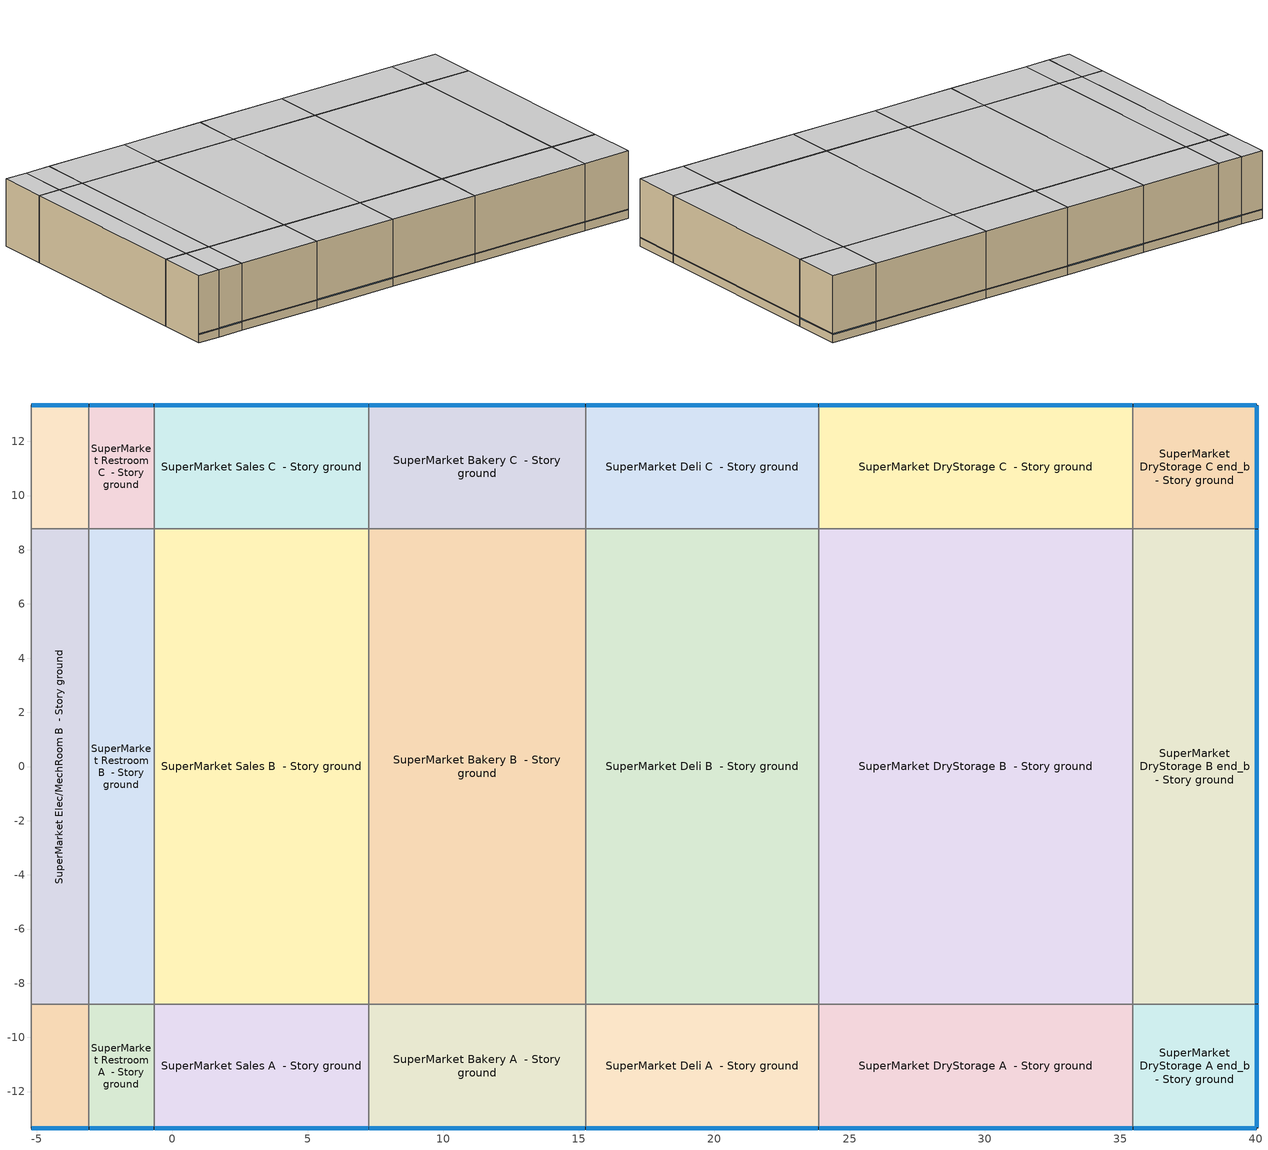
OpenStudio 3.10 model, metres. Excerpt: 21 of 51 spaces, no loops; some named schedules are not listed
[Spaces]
SuperMarket Elec/MechRoom A  - Story ground
 floor ground (Foundation F 1.26W/m*K Perim 2.13m Area 9.74m2): -5.2,-13.34 -5.2,-8.77 -3.07,-8.77 -3.07,-13.34 z0
 wall outside (SuperMarket Elec/MechRoom A  - Story ground Wall 3 c tbd): -5.2,-13.34 -3.07,-13.34 z0:6.1
 wall to SuperMarket Corridor A  - Story ground: -5.2,-8.77 -5.2,-13.34 z0:6.1
 wall to SuperMarket Elec/MechRoom B  - Story ground: -3.07,-8.77 -5.2,-8.77 z0:6.1
 wall to SuperMarket Restroom A  - Story ground: -3.07,-13.34 -3.07,-8.77 z0:6.1
 window (Window U-0.56 SHGC 0.39): -5.18,-13.34 -3.1,-13.34 z0.76:0.82
 ceiling adiabatic (Typical Interior Ceiling): -3.07,-13.34 -3.07,-8.77 -5.2,-8.77 -5.2,-13.34 z6.1
SuperMarket Elec/MechRoom B  - Story ground
 floor ground (Foundation F 1.26W/m*K Perim 0.0m Area 37.36m2): -5.2,-8.77 -5.2,8.77 -3.07,8.77 -3.07,-8.77 z0
 wall to SuperMarket Corridor B  - Story ground: -5.2,8.77 -5.2,-8.77 z0:6.1
 wall to SuperMarket Elec/MechRoom C  - Story ground: -3.07,8.77 -5.2,8.77 z0:6.1
 wall to SuperMarket Restroom B  - Story ground: -3.07,-8.77 -3.07,8.77 z0:6.1
 ceiling adiabatic (Typical Interior Ceiling): -3.07,-8.77 -3.07,8.77 -5.2,8.77 -5.2,-8.77 z6.1
SuperMarket Elec/MechRoom C  - Story ground
 floor ground (Foundation F 1.26W/m*K Perim 2.13m Area 9.74m2): -5.2,8.77 -5.2,13.34 -3.07,13.34 -3.07,8.77 z0
 wall outside (SuperMarket Elec/MechRoom C  - Story ground Wall 2 c tbd): -3.07,13.34 -5.2,13.34 z0:6.1
 wall to SuperMarket Corridor C  - Story ground: -5.2,13.34 -5.2,8.77 z0:6.1
 wall to SuperMarket Restroom C  - Story ground: -3.07,8.77 -3.07,13.34 z0:6.1
 window (Window U-0.56 SHGC 0.39): -3.1,13.34 -5.18,13.34 z0.76:0.82
 ceiling adiabatic (Typical Interior Ceiling): -3.07,8.77 -3.07,13.34 -5.2,13.34 -5.2,8.77 z6.1
SuperMarket Restroom A  - Story ground
 floor ground (Foundation F 1.26W/m*K Perim 2.4m Area 10.98m2): -3.07,-13.34 -3.07,-8.77 -0.67,-8.77 -0.67,-13.34 z0
 wall outside (SuperMarket Restroom A  - Story ground Wall 3 c tbd): -3.07,-13.34 -0.67,-13.34 z0:6.1
 wall to SuperMarket Restroom B  - Story ground: -0.67,-8.77 -3.07,-8.77 z0:6.1
 wall to SuperMarket Sales A  - Story ground: -0.67,-13.34 -0.67,-8.77 z0:6.1
 window (Window U-0.56 SHGC 0.39): -3.05,-13.34 -0.7,-13.34 z0.76:0.82
 ceiling adiabatic (Typical Interior Ceiling): -0.67,-13.34 -0.67,-8.77 -3.07,-8.77 -3.07,-13.34 z6.1
SuperMarket Restroom B  - Story ground
 floor ground (Foundation F 1.26W/m*K Perim 0.0m Area 42.14m2): -3.07,-8.77 -3.07,8.77 -0.67,8.77 -0.67,-8.77 z0
 wall to SuperMarket Restroom C  - Story ground: -0.67,8.77 -3.07,8.77 z0:6.1
 wall to SuperMarket Sales B  - Story ground: -0.67,-8.77 -0.67,8.77 z0:6.1
 ceiling adiabatic (Typical Interior Ceiling): -0.67,-8.77 -0.67,8.77 -3.07,8.77 -3.07,-8.77 z6.1
SuperMarket Restroom C  - Story ground
 floor ground (Foundation F 1.26W/m*K Perim 2.4m Area 10.98m2): -3.07,8.77 -3.07,13.34 -0.67,13.34 -0.67,8.77 z0
 wall outside (SuperMarket Restroom C  - Story ground Wall 2 c tbd): -0.67,13.34 -3.07,13.34 z0:6.1
 wall to SuperMarket Sales C  - Story ground: -0.67,8.77 -0.67,13.34 z0:6.1
 window (Window U-0.56 SHGC 0.39): -0.7,13.34 -3.05,13.34 z0.76:0.82
 ceiling adiabatic (Typical Interior Ceiling): -0.67,8.77 -0.67,13.34 -3.07,13.34 -3.07,8.77 z6.1
SuperMarket Sales A  - Story ground
 floor ground (Foundation F 1.26W/m*K Perim 7.93m Area 36.24m2): -0.67,-13.34 -0.67,-8.77 7.25,-8.77 7.25,-13.34 z0
 wall outside (SuperMarket Sales A  - Story ground Wall 3 c tbd): -0.67,-13.34 7.25,-13.34 z0:6.1
 wall to SuperMarket Sales B  - Story ground: 7.25,-8.77 -0.67,-8.77 z0:6.1
 wall to SuperMarket Bakery A  - Story ground: 7.25,-13.34 7.25,-8.77 z0:6.1
 window (Window U-0.56 SHGC 0.39): -0.65,-13.34 7.23,-13.34 z0.76:0.82
 ceiling adiabatic (Typical Interior Ceiling): 7.25,-13.34 7.25,-8.77 -0.67,-8.77 -0.67,-13.34 z6.1
SuperMarket Sales B  - Story ground
 floor ground (Foundation F 1.26W/m*K Perim 0.0m Area 139.06m2): -0.67,-8.77 -0.67,8.77 7.25,8.77 7.25,-8.77 z0
 wall to SuperMarket Sales C  - Story ground: 7.25,8.77 -0.67,8.77 z0:6.1
 wall to SuperMarket Bakery B  - Story ground: 7.25,-8.77 7.25,8.77 z0:6.1
 ceiling adiabatic (Typical Interior Ceiling): 7.25,-8.77 7.25,8.77 -0.67,8.77 -0.67,-8.77 z6.1
SuperMarket Sales C  - Story ground
 floor ground (Foundation F 1.26W/m*K Perim 7.93m Area 36.24m2): -0.67,8.77 -0.67,13.34 7.25,13.34 7.25,8.77 z0
 wall outside (SuperMarket Sales C  - Story ground Wall 2 c tbd): 7.25,13.34 -0.67,13.34 z0:6.1
 wall to SuperMarket Bakery C  - Story ground: 7.25,8.77 7.25,13.34 z0:6.1
 window (Window U-0.56 SHGC 0.39): 7.23,13.34 -0.65,13.34 z0.76:0.82
 ceiling adiabatic (Typical Interior Ceiling): 7.25,8.77 7.25,13.34 -0.67,13.34 -0.67,8.77 z6.1
SuperMarket Bakery A  - Story ground
 floor ground (Foundation F 1.26W/m*K Perim 8.01m Area 36.61m2): 7.25,-13.34 7.25,-8.77 15.26,-8.77 15.26,-13.34 z0
 wall outside (SuperMarket Bakery A  - Story ground Wall 3 c tbd): 7.25,-13.34 15.26,-13.34 z0:6.1
 wall to SuperMarket Bakery B  - Story ground: 15.26,-8.77 7.25,-8.77 z0:6.1
 wall to SuperMarket Deli A  - Story ground: 15.26,-13.34 15.26,-8.77 z0:6.1
 window (Window U-0.56 SHGC 0.39): 7.28,-13.34 15.23,-13.34 z0.76:0.82
 ceiling adiabatic (Typical Interior Ceiling): 15.26,-13.34 15.26,-8.77 7.25,-8.77 7.25,-13.34 z6.1
SuperMarket Bakery B  - Story ground
 floor ground (Foundation F 1.26W/m*K Perim 0.0m Area 140.47m2): 7.25,-8.77 7.25,8.77 15.26,8.77 15.26,-8.77 z0
 wall to SuperMarket Bakery C  - Story ground: 15.26,8.77 7.25,8.77 z0:6.1
 wall to SuperMarket Deli B  - Story ground: 15.26,-8.77 15.26,8.77 z0:6.1
 ceiling adiabatic (Typical Interior Ceiling): 15.26,-8.77 15.26,8.77 7.25,8.77 7.25,-8.77 z6.1
SuperMarket Bakery C  - Story ground
 floor ground (Foundation F 1.26W/m*K Perim 8.01m Area 36.61m2): 7.25,8.77 7.25,13.34 15.26,13.34 15.26,8.77 z0
 wall outside (SuperMarket Bakery C  - Story ground Wall 2 c tbd): 15.26,13.34 7.25,13.34 z0:6.1
 wall to SuperMarket Deli C  - Story ground: 15.26,8.77 15.26,13.34 z0:6.1
 window (Window U-0.56 SHGC 0.39): 15.23,13.34 7.28,13.34 z0.76:0.82
 ceiling adiabatic (Typical Interior Ceiling): 15.26,8.77 15.26,13.34 7.25,13.34 7.25,8.77 z6.1
SuperMarket Deli A  - Story ground
 floor ground (Foundation F 1.26W/m*K Perim 8.6m Area 39.31m2): 15.26,-13.34 15.26,-8.77 23.86,-8.77 23.86,-13.34 z0
 wall outside (SuperMarket Deli A  - Story ground Wall 3 c tbd): 15.26,-13.34 23.86,-13.34 z0:6.1
 wall to SuperMarket Deli B  - Story ground: 23.86,-8.77 15.26,-8.77 z0:6.1
 wall to SuperMarket DryStorage A  - Story ground: 23.86,-13.34 23.86,-8.77 z0:6.1
 window (Window U-0.56 SHGC 0.39): 15.29,-13.34 23.83,-13.34 z0.76:0.82
 ceiling adiabatic (Typical Interior Ceiling): 23.86,-13.34 23.86,-8.77 15.26,-8.77 15.26,-13.34 z6.1
SuperMarket Deli B  - Story ground
 floor ground (Foundation F 1.26W/m*K Perim 0.0m Area 150.86m2): 15.26,-8.77 15.26,8.77 23.86,8.77 23.86,-8.77 z0
 wall to SuperMarket Deli C  - Story ground: 23.86,8.77 15.26,8.77 z0:6.1
 wall to SuperMarket DryStorage B  - Story ground: 23.86,-8.77 23.86,8.77 z0:6.1
 ceiling adiabatic (Typical Interior Ceiling): 23.86,-8.77 23.86,8.77 15.26,8.77 15.26,-8.77 z6.1
SuperMarket Deli C  - Story ground
 floor ground (Foundation F 1.26W/m*K Perim 8.6m Area 39.31m2): 15.26,8.77 15.26,13.34 23.86,13.34 23.86,8.77 z0
 wall outside (SuperMarket Deli C  - Story ground Wall 2 c tbd): 23.86,13.34 15.26,13.34 z0:6.1
 wall to SuperMarket DryStorage C  - Story ground: 23.86,8.77 23.86,13.34 z0:6.1
 window (Window U-0.56 SHGC 0.39): 23.83,13.34 15.29,13.34 z0.76:0.82
 ceiling adiabatic (Typical Interior Ceiling): 23.86,8.77 23.86,13.34 15.26,13.34 15.26,8.77 z6.1
SuperMarket DryStorage A  - Story ground
 floor ground (Foundation F 1.26W/m*K Perim 11.6m Area 53.04m2): 23.86,-13.34 23.86,-8.77 35.46,-8.77 35.46,-13.34 z0
 wall outside (SuperMarket DryStorage A  - Story ground Wall 3 c tbd): 23.86,-13.34 35.46,-13.34 z0:6.1
 wall to SuperMarket DryStorage B  - Story ground: 35.46,-8.77 23.86,-8.77 z0:6.1
 wall to SuperMarket DryStorage A end_b - Story ground: 35.46,-13.34 35.46,-8.77 z0:6.1
 window (Window U-0.56 SHGC 0.39): 23.88,-13.34 35.43,-13.34 z0.76:0.82
 ceiling adiabatic (Typical Interior Ceiling): 35.46,-13.34 35.46,-8.77 23.86,-8.77 23.86,-13.34 z6.1
SuperMarket DryStorage B  - Story ground
 floor ground (Foundation F 1.26W/m*K Perim 0.0m Area 203.53m2): 23.86,-8.77 23.86,8.77 35.46,8.77 35.46,-8.77 z0
 wall to SuperMarket DryStorage C  - Story ground: 35.46,8.77 23.86,8.77 z0:6.1
 wall to SuperMarket DryStorage B end_b - Story ground: 35.46,-8.77 35.46,8.77 z0:6.1
 ceiling adiabatic (Typical Interior Ceiling): 35.46,-8.77 35.46,8.77 23.86,8.77 23.86,-8.77 z6.1
SuperMarket DryStorage C  - Story ground
 floor ground (Foundation F 1.26W/m*K Perim 11.6m Area 53.04m2): 23.86,8.77 23.86,13.34 35.46,13.34 35.46,8.77 z0
 wall outside (SuperMarket DryStorage C  - Story ground Wall 2 c tbd): 35.46,13.34 23.86,13.34 z0:6.1
 wall to SuperMarket DryStorage C end_b - Story ground: 35.46,8.77 35.46,13.34 z0:6.1
 window (Window U-0.56 SHGC 0.39): 35.43,13.34 23.88,13.34 z0.76:0.82
 ceiling adiabatic (Typical Interior Ceiling): 35.46,8.77 35.46,13.34 23.86,13.34 23.86,8.77 z6.1
SuperMarket DryStorage A end_b - Story ground
 floor ground (Foundation F 1.26W/m*K Perim 9.14m Area 20.9m2): 35.46,-13.34 35.46,-8.77 40.03,-8.77 40.03,-13.34 z0
 wall outside (SuperMarket DryStorage A end_b - Story ground Wall 4 c tbd): 40.03,-13.34 40.03,-8.77 z0:6.1
 wall outside (SuperMarket DryStorage A end_b - Story ground Wall 3 c tbd): 35.46,-13.34 40.03,-13.34 z0:6.1
 wall to SuperMarket DryStorage B end_b - Story ground: 40.03,-8.77 35.46,-8.77 z0:6.1
 window (Window U-0.56 SHGC 0.39): 35.49,-13.34 40.01,-13.34 / 40.03,-13.32 40.03,-8.8 z0.76:0.82
 ceiling adiabatic (Typical Interior Ceiling): 40.03,-13.34 40.03,-8.77 35.46,-8.77 35.46,-13.34 z6.1
SuperMarket DryStorage B end_b - Story ground
 floor ground (Foundation F 1.26W/m*K Perim 17.54m Area 80.21m2): 35.46,-8.77 35.46,8.77 40.03,8.77 40.03,-8.77 z0
 wall outside (SuperMarket DryStorage B end_b - Story ground Wall 4 c tbd): 40.03,-8.77 40.03,8.77 z0:6.1
 wall to SuperMarket DryStorage C end_b - Story ground: 40.03,8.77 35.46,8.77 z0:6.1
 window (Window U-0.56 SHGC 0.39): 40.03,-8.75 40.03,8.75 z0.76:0.82
 ceiling adiabatic (Typical Interior Ceiling): 40.03,-8.77 40.03,8.77 35.46,8.77 35.46,-8.77 z6.1
SuperMarket DryStorage C end_b - Story ground
 floor ground (Foundation F 1.26W/m*K Perim 9.14m Area 20.9m2): 35.46,8.77 35.46,13.34 40.03,13.34 40.03,8.77 z0
 wall outside (SuperMarket DryStorage C end_b - Story ground Wall 1 c tbd): 40.03,13.34 35.46,13.34 z0:6.1
 wall outside (SuperMarket DryStorage C end_b - Story ground Wall 4 c tbd): 40.03,8.77 40.03,13.34 z0:6.1
 window (Window U-0.56 SHGC 0.39): 40.01,13.34 35.49,13.34 / 40.03,8.8 40.03,13.32 z0.76:0.82
 ceiling adiabatic (Typical Interior Ceiling): 40.03,8.77 40.03,13.34 35.46,13.34 35.46,8.77 z6.1
[Building]
ComStock 90.1-2007|SuperMarket: North Axis {deg}=315; Default Construction Set=ComStock 90.1-2007 - SpMarket - ASHRAE 169-2013-3A; Default Schedule Set=Building Default Schedule Set; Standards Building Type=SuperMarket
[Site]
Pitt Greenville_NC_USA: Latitude {deg}=35.64; Longitude {deg}=-77.38; Time Zone {hr}=-5; Elevation {m}=8; Terrain=City
[Site:WaterMainsTemperature]
Calculation Method=Correlation; Annual Average Outdoor Air Temperature {C}=16.915; Maximum Difference In Monthly Average Outdoor Air Temperatures {deltaC}=23.03
[SizingPeriod:DesignDay] Barometric Pressure {Pa}=101229; Rain Indicator=No; Snow Indicator=No; Day of Month=21; Daylight Saving Time Indicator=No; Humidity Condition Type=Wetbulb; Dry-Bulb Temperature Range Modifier Type=DefaultMultipliers
Name | Maximum Dry-Bulb Temperature {C} | Daily Dry-Bulb Temperature Range {deltaC} | Wind Speed {m/s} | Wind Direction {deg} | Month | Day Type | Wetbulb or DewPoint at Maximum Dry-Bulb {C} | Solar Model Indicator | ASHRAE Clear Sky Optical Depth for Beam Irradiance | ASHRAE Clear Sky Optical Depth for Diffuse Irradiance | Sky Clearness
Pitt Greenville Ann Clg .4% Condns DB=>MWB 1 | 35.1 | 10.3 | 3.1 | 260 | 7 | SummerDesignDay | 24.6 | ASHRAETau | 0.461 | 2.126
Pitt Greenville Ann Clg .4% Condns WB=>MDB 1 | 32.9 | 10.3 | 3.1 | 260 | 7 | SummerDesignDay | 26.1 | ASHRAETau | 0.461 | 2.126
Pitt Greenville Ann Htg 99.6% Condns DB 1 | -6.2 | 0 | 1.2 | 0 | 1 | WinterDesignDay | -6.2 | ASHRAEClearSky |  |  | 0
Pitt Greenville August .4% Condns DB=>MCWB 1 | 37.1 | 10.6 | 3.1 | 260 | 8 | SummerDesignDay | 25.5 | ASHRAETau | 0.431 | 2.253
[ClimateZones]
Climate Zone Institution Name 1=ASHRAE; Climate Zone Document Name 1=ANSI/ASHRAE Standard 169; Climate Zone Document Year 1=2006; Climate Zone Value 1=3A
[Site:GroundTemperature:FCfactorMethod]
January Ground Temperature {C}=17.55; February Ground Temperature {C}=10.73; March Ground Temperature {C}=8.85; April Ground Temperature {C}=3.21; May Ground Temperature {C}=12.42; June Ground Temperature {C}=8.62; July Ground Temperature {C}=15.07; August Ground Temperature {C}=23.02; September Ground Temperature {C}=25.88; October Ground Temperature {C}=25.87; November Ground Temperature {C}=26.24; December Ground Temperature {C}=25.52
[Construction:FfactorGroundFloor] F-Factor {W/m-K}=1.26344
Name | Area {m2} | PerimeterExposed {m}
Foundation F 1.26W/m*K Perim 9.14m Area 20.9m2 | 20.9032 | 9.144
Foundation F 1.26W/m*K Perim 17.54m Area 80.21m2 | 80.2118 | 17.5441
Foundation F 1.26W/m*K Perim 11.6m Area 53.04m2 | 53.0398 | 11.601
Foundation F 1.26W/m*K Perim 0.0m Area 203.53m2 | 203.53 | 0
Foundation F 1.26W/m*K Perim 8.6m Area 39.31m2 | 39.3143 | 8.59892
Foundation F 1.26W/m*K Perim 8.01m Area 36.61m2 | 36.6054 | 8.00644
Foundation F 1.26W/m*K Perim 7.93m Area 36.24m2 | 36.2394 | 7.92638
Foundation F 1.26W/m*K Perim 0.0m Area 150.86m2 | 150.861 | 0
Foundation F 1.26W/m*K Perim 2.13m Area 9.74m2 | 9.73705 | 2.12971
Foundation F 1.26W/m*K Perim 0.0m Area 140.47m2 | 140.466 | 0
Foundation F 1.26W/m*K Perim 2.4m Area 10.98m2 | 10.9816 | 2.40193
Foundation F 1.26W/m*K Perim 0.0m Area 37.36m2 | 37.364 | 0
Foundation F 1.26W/m*K Perim 0.0m Area 42.14m2 | 42.1398 | 0
Foundation F 1.26W/m*K Perim 0.0m Area 139.06m2 | 139.061 | 0
[DefaultConstructionSet]
ComStock 90.1-2007 - SpMarket - ASHRAE 169-2013-3A: Default Exterior Surface Constructions=Default Surface Constructions 1; Default Interior Surface Constructions=Default Surface Constructions 2; Default Ground Contact Surface Constructions=Default Surface Constructions 3; Default Exterior SubSurface Constructions=Default Sub Surface Constructions 1; Default Interior SubSurface Constructions=Default Sub Surface Constructions 2; Interior Partition Construction=Typical Interior Partition
[DefaultSurfaceConstructions]
Name | Floor Construction | Wall Construction | Roof Ceiling Construction
Default Surface Constructions 1 | Typical Insulated Exterior Mass Floor R-9.35 | Typical Insulated Exterior Mass Wall R-8.13 | Typical IEAD Roof - Highly Reflective R-20.83
Default Surface Constructions 2 | Typical Interior Floor | Typical Interior Wall | Typical Interior Ceiling
Default Surface Constructions 3 | Typical Insulated Carpeted 6in Slab Floor | Typical Insulated Basement Mass Wall
[Construction]
Typical Insulated Exterior Mass Floor R-9.35: Typical Insulation R-6.78, 4 in. Normalweight Concrete Floor, Typical Carpet Pad
Typical Insulated Exterior Mass Wall R-8.13: 1IN Stucco, 8IN CONCRETE HW RefBldg, Typical Insulation R-5.74, 1/2IN Gypsum
Typical IEAD Roof - Highly Reflective R-20.83: Roof Membrane - Highly Reflective, Typical Insulation R-19.72, Metal Roof Surface
Typical Interior Floor: 100mm Normalweight concrete floor, CP02 CARPET PAD
Typical Interior Wall: G01 13mm gypsum board, G01 13mm gypsum board
Typical Interior Ceiling: CP02 CARPET PAD, 100mm Normalweight concrete floor
Typical Insulated Carpeted 6in Slab Floor: 6 in. Normalweight Concrete Floor, Typical Carpet Pad
Typical Insulated Basement Mass Wall: 8 in. Concrete Block Basement Wall
U 0.65 SHGC 0.25 Simple Glazing: U 0.65 SHGC 0.25 Simple Glazing
Typical Insulated Metal Door R-1.43: F08 Metal surface, Typical Insulation R-0.58
U 0.9 SHGC 0.25 Simple Glazing: U 0.9 SHGC 0.25 Simple Glazing
Typical Overhead Door R-0.86: Typical Insulation R-0.01
U 1.17 SHGC 0.39 Simple Glazing: U 1.17 SHGC 0.39 Simple Glazing
Typical Interior Window: Clear 3mm
Typical Interior Door; Typical Interior Partition: G05 25mm wood
InteriorFurnishings: Std Wood 6inch
Window U-0.56 SHGC 0.39: Simple Glazing Double - LowE - Clear - Aluminum
SuperMarket Bakery A  - Story ground Wall 3 c tbd: 1IN Stucco, 8IN CONCRETE HW RefBldg, SuperMarket Bakery A  - Story ground Wall 3 m tbd, 1/2IN Gypsum
SuperMarket Bakery C  - Story ground Wall 2 c tbd: 1IN Stucco, 8IN CONCRETE HW RefBldg, SuperMarket Bakery C  - Story ground Wall 2 m tbd, 1/2IN Gypsum
SuperMarket Deli A  - Story ground Wall 3 c tbd: 1IN Stucco, 8IN CONCRETE HW RefBldg, SuperMarket Deli A  - Story ground Wall 3 m tbd, 1/2IN Gypsum
SuperMarket Deli C  - Story ground Wall 2 c tbd: 1IN Stucco, 8IN CONCRETE HW RefBldg, SuperMarket Deli C  - Story ground Wall 2 m tbd, 1/2IN Gypsum
SuperMarket DryStorage A  - Story ground Wall 3 c tbd: 1IN Stucco, 8IN CONCRETE HW RefBldg, SuperMarket DryStorage A  - Story ground Wall 3 m tbd, 1/2IN Gypsum
SuperMarket DryStorage A end_b - Story ground Wall 3 c tbd: 1IN Stucco, 8IN CONCRETE HW RefBldg, SuperMarket DryStorage A end_b - Story ground Wall 3 m tbd, 1/2IN Gypsum
SuperMarket DryStorage A end_b - Story ground Wall 4 c tbd: 1IN Stucco, 8IN CONCRETE HW RefBldg, SuperMarket DryStorage A end_b - Story ground Wall 4 m tbd, 1/2IN Gypsum
SuperMarket DryStorage B end_b - Story ground Wall 4 c tbd: 1IN Stucco, 8IN CONCRETE HW RefBldg, SuperMarket DryStorage B end_b - Story ground Wall 4 m tbd, 1/2IN Gypsum
SuperMarket DryStorage C  - Story ground Wall 2 c tbd: 1IN Stucco, 8IN CONCRETE HW RefBldg, SuperMarket DryStorage C  - Story ground Wall 2 m tbd, 1/2IN Gypsum
SuperMarket DryStorage C end_b - Story ground Wall 1 c tbd: 1IN Stucco, 8IN CONCRETE HW RefBldg, SuperMarket DryStorage C end_b - Story ground Wall 1 m tbd, 1/2IN Gypsum
SuperMarket DryStorage C end_b - Story ground Wall 4 c tbd: 1IN Stucco, 8IN CONCRETE HW RefBldg, SuperMarket DryStorage C end_b - Story ground Wall 4 m tbd, 1/2IN Gypsum
SuperMarket Elec/MechRoom A  - Story ground Wall 3 c tbd: 1IN Stucco, 8IN CONCRETE HW RefBldg, SuperMarket Elec/MechRoom A  - Story ground Wall 3 m tbd, 1/2IN Gypsum
SuperMarket Elec/MechRoom C  - Story ground Wall 2 c tbd: 1IN Stucco, 8IN CONCRETE HW RefBldg, SuperMarket Elec/MechRoom C  - Story ground Wall 2 m tbd, 1/2IN Gypsum
SuperMarket Restroom A  - Story ground Wall 3 c tbd: 1IN Stucco, 8IN CONCRETE HW RefBldg, SuperMarket Restroom A  - Story ground Wall 3 m tbd, 1/2IN Gypsum
SuperMarket Restroom C  - Story ground Wall 2 c tbd: 1IN Stucco, 8IN CONCRETE HW RefBldg, SuperMarket Restroom C  - Story ground Wall 2 m tbd, 1/2IN Gypsum
SuperMarket Sales A  - Story ground Wall 3 c tbd: 1IN Stucco, 8IN CONCRETE HW RefBldg, SuperMarket Sales A  - Story ground Wall 3 m tbd, 1/2IN Gypsum
SuperMarket Sales C  - Story ground Wall 2 c tbd: 1IN Stucco, 8IN CONCRETE HW RefBldg, SuperMarket Sales C  - Story ground Wall 2 m tbd, 1/2IN Gypsum
[Material:NoMass] Roughness=Smooth; Thermal Absorptance=0.9; Solar Absorptance=0.7
Name | Thermal Resistance {m2-K/W} | Visible Absorptance
Typical Insulation R-6.78 | 1.19347 | 0.7
Typical Carpet Pad; CP02 CARPET PAD | 0.21648 | 0.8
Typical Insulation R-5.74 | 1.01115 | 0.7
Typical Insulation R-19.72 | 3.4722 | 0.7
Typical Insulation R-0.58 | 0.101875 | 0.7
Typical Insulation R-0.01 | 0.001 | 0.7
SuperMarket Bakery A  - Story ground Wall 3 m tbd; SuperMarket Bakery C  - Story ground Wall 2 m tbd | 0.858308 | 0.7
SuperMarket Deli A  - Story ground Wall 3 m tbd; SuperMarket Deli C  - Story ground Wall 2 m tbd | 0.858315 | 0.7
SuperMarket DryStorage A  - Story ground Wall 3 m tbd; SuperMarket DryStorage C  - Story ground Wall 2 m tbd | 0.858341 | 0.7
SuperMarket DryStorage A end_b - Story ground Wall 3 m tbd; SuperMarket DryStorage A end_b - Story ground Wall 4 m tbd; SuperMarket DryStorage C end_b - Story ground Wall 1 m tbd; SuperMarket DryStorage C end_b - Story ground Wall 4 m tbd | 0.858224 | 0.7
SuperMarket DryStorage B end_b - Story ground Wall 4 m tbd | 0.858365 | 0.7
SuperMarket Elec/MechRoom A  - Story ground Wall 3 m tbd; SuperMarket Elec/MechRoom C  - Story ground Wall 2 m tbd | 0.857978 | 0.7
SuperMarket Restroom A  - Story ground Wall 3 m tbd; SuperMarket Restroom C  - Story ground Wall 2 m tbd | 0.858033 | 0.7
SuperMarket Sales A  - Story ground Wall 3 m tbd; SuperMarket Sales C  - Story ground Wall 2 m tbd | 0.858307 | 0.7
[Material]
Name | Roughness | Thickness {m} | Conductivity {W/m-K} | Density {kg/m3} | Specific Heat {J/kg-K} | Thermal Absorptance | Solar Absorptance | Visible Absorptance
4 in. Normalweight Concrete Floor | MediumRough | 0.1016 | 2.31 | 2322 | 832 | 0.9 | 0.7 | 0.7
1IN Stucco | Smooth | 0.0253 | 0.6918 | 1858 | 837 | 0.9 | 0.7 | 0.92
8IN CONCRETE HW RefBldg | Rough | 0.2032 | 1.311 | 2240 | 836.8 | 0.9 | 0.7 | 0.7
1/2IN Gypsum | Smooth | 0.0127 | 0.16 | 784.9 | 830 | 0.9 | 0.4 | 0.4
Roof Membrane - Highly Reflective | VeryRough | 0.0095 | 0.16 | 1121.29 | 1460 | 0.75 | 0.45 | 0.7
Metal Roof Surface; F08 Metal surface | Smooth | 0.0008 | 45.28 | 7824 | 500 | 0.9 | 0.7 | 0.7
100mm Normalweight concrete floor | MediumRough | 0.1016 | 2.31045 | 2322 | 832.557 | 0.9 | 0.7 | 0.7
G01 13mm gypsum board | Smooth | 0.0127 | 0.160031 | 800.001 | 1090.73 | 0.9 | 0.7 | 0.5
6 in. Normalweight Concrete Floor | MediumRough | 0.1524 | 2.31 | 2322 | 832 | 0.9 | 0.7 | 0.7
8 in. Concrete Block Basement Wall | MediumRough | 0.2032 | 1.326 | 1842 | 912 | 0.9 | 0.7 | 0.7
G05 25mm wood | MediumSmooth | 0.0254 | 0.15 | 608 | 1630 | 0.9 | 0.5 | 0.5
Std Wood 6inch | MediumSmooth | 0.15 | 0.12 | 540 | 1210 | 0.9 | 0.7 | 0.7
[DefaultSubSurfaceConstructions]
Name | Fixed Window Construction | Operable Window Construction | Door Construction | Glass Door Construction | Overhead Door Construction | Skylight Construction | Tubular Daylight Dome Construction | Tubular Daylight Diffuser Construction
Default Sub Surface Constructions 1 | U 0.65 SHGC 0.25 Simple Glazing | U 0.65 SHGC 0.25 Simple Glazing | Typical Insulated Metal Door R-1.43 | U 0.9 SHGC 0.25 Simple Glazing | Typical Overhead Door R-0.86 | U 1.17 SHGC 0.39 Simple Glazing | Typical Interior Window | Typical Interior Window
Default Sub Surface Constructions 2 | Typical Interior Window | Typical Interior Window | Typical Interior Door
[WindowMaterial:SimpleGlazingSystem]
Name | U-Factor {W/m2-K} | Solar Heat Gain Coefficient | Visible Transmittance
U 0.65 SHGC 0.25 Simple Glazing | 3.69087 | 0.25 | 0.81
U 0.9 SHGC 0.25 Simple Glazing | 5.11044 | 0.25 | 0.81
U 1.17 SHGC 0.39 Simple Glazing | 6.64357 | 0.39 | 0.81
Simple Glazing Double - LowE - Clear - Aluminum | 3.17415 | 0.386 | 0.591
[WindowMaterial:Glazing]
Clear 3mm: Optical Data Type=SpectralAverage; Thickness {m}=0.003; Solar Transmittance at Normal Incidence=0.837; Front Side Solar Reflectance at Normal Incidence=0.075; Back Side Solar Reflectance at Normal Incidence=0.075; Visible Transmittance at Normal Incidence=0.898; Front Side Visible Reflectance at Normal Incidence=0.081; Back Side Visible Reflectance at Normal Incidence=0.081; Infrared Transmittance at Normal Incidence=0; Front Side Infrared Hemispherical Emissivity=0.84; Back Side Infrared Hemispherical Emissivity=0.84; Conductivity {W/m-K}=0.9; Dirt Correction Factor for Solar and Visible Transmittance=1; Solar Diffusing=No
[SpaceType] Standards Building Type=SuperMarket
Name | Default Schedule Set | Design Specification Outdoor Air Object | Standards Space Type
SuperMarket Elec/MechRoom - ComStock 90.1-2007 | SuperMarket Elec/MechRoom Schedule Set | SuperMarket Elec/MechRoom Ventilation | Elec/MechRoom
SuperMarket Restroom - ComStock 90.1-2007 | SuperMarket Restroom Schedule Set | SuperMarket Restroom Ventilation | Restroom
SuperMarket Bakery - ComStock 90.1-2007 | SuperMarket Bakery Schedule Set | SuperMarket Bakery Ventilation | Bakery
SuperMarket Deli - ComStock 90.1-2007 | SuperMarket Deli Schedule Set | SuperMarket Deli Ventilation | Deli
SuperMarket DryStorage - ComStock 90.1-2007 | SuperMarket DryStorage Schedule Set | SuperMarket DryStorage Ventilation | DryStorage
SuperMarket Sales - ComStock 90.1-2007 | SuperMarket Sales Schedule Set | SuperMarket Sales Ventilation | Sales
[BuildingStory]
Story ground: Nominal Z Coordinate {m}=0; Nominal Floor to Floor Height {m}=6.096
[Space] Building Story=Story ground
Name | Space Type | Thermal Zone
SuperMarket Elec/MechRoom A  - Story ground | SuperMarket Elec/MechRoom - ComStock 90.1-2007 | Zone SuperMarket Elec/MechRoom A  - Story ground
SuperMarket Elec/MechRoom B  - Story ground | SuperMarket Elec/MechRoom - ComStock 90.1-2007 | Zone SuperMarket Elec/MechRoom B  - Story ground
SuperMarket Elec/MechRoom C  - Story ground | SuperMarket Elec/MechRoom - ComStock 90.1-2007 | Zone SuperMarket Elec/MechRoom C  - Story ground
SuperMarket Restroom A  - Story ground | SuperMarket Restroom - ComStock 90.1-2007 | Zone SuperMarket Restroom A  - Story ground
SuperMarket Restroom B  - Story ground | SuperMarket Restroom - ComStock 90.1-2007 | Zone SuperMarket Restroom B  - Story ground
SuperMarket Restroom C  - Story ground | SuperMarket Restroom - ComStock 90.1-2007 | Zone SuperMarket Restroom C  - Story ground
SuperMarket Sales A  - Story ground | SuperMarket Sales - ComStock 90.1-2007 | Zone SuperMarket Sales A  - Story ground
SuperMarket Sales B  - Story ground | SuperMarket Sales - ComStock 90.1-2007 | Zone SuperMarket Sales B  - Story ground
SuperMarket Sales C  - Story ground | SuperMarket Sales - ComStock 90.1-2007 | Zone SuperMarket Sales C  - Story ground
SuperMarket Bakery A  - Story ground | SuperMarket Bakery - ComStock 90.1-2007 | Zone SuperMarket Bakery A  - Story ground
SuperMarket Bakery B  - Story ground | SuperMarket Bakery - ComStock 90.1-2007 | Zone SuperMarket Bakery B  - Story ground
SuperMarket Bakery C  - Story ground | SuperMarket Bakery - ComStock 90.1-2007 | Zone SuperMarket Bakery C  - Story ground
SuperMarket Deli A  - Story ground | SuperMarket Deli - ComStock 90.1-2007 | Zone SuperMarket Deli A  - Story ground
SuperMarket Deli B  - Story ground | SuperMarket Deli - ComStock 90.1-2007 | Zone SuperMarket Deli B  - Story ground
SuperMarket Deli C  - Story ground | SuperMarket Deli - ComStock 90.1-2007 | Zone SuperMarket Deli C  - Story ground
SuperMarket DryStorage A  - Story ground | SuperMarket DryStorage - ComStock 90.1-2007 | Zone SuperMarket DryStorage A  - Story ground
SuperMarket DryStorage B  - Story ground | SuperMarket DryStorage - ComStock 90.1-2007 | Zone SuperMarket DryStorage B  - Story ground
SuperMarket DryStorage C  - Story ground | SuperMarket DryStorage - ComStock 90.1-2007 | Zone SuperMarket DryStorage C  - Story ground
SuperMarket DryStorage A end_b - Story ground | SuperMarket DryStorage - ComStock 90.1-2007 | Zone SuperMarket DryStorage A end_b - Story ground
SuperMarket DryStorage B end_b - Story ground | SuperMarket DryStorage - ComStock 90.1-2007 | Zone SuperMarket DryStorage B end_b - Story ground
SuperMarket DryStorage C end_b - Story ground | SuperMarket DryStorage - ComStock 90.1-2007 | Zone SuperMarket DryStorage C end_b - Story ground
[ThermalZone] Multiplier=1; Use Ideal Air Loads=No
Name | Thermostat
Zone SuperMarket Elec/MechRoom A  - Story ground | SuperMarket Elec/MechRoom - ComStock 90.1-2007 Thermostat 2
Zone SuperMarket Elec/MechRoom B  - Story ground | SuperMarket Elec/MechRoom - ComStock 90.1-2007 Thermostat
Zone SuperMarket Elec/MechRoom C  - Story ground | SuperMarket Elec/MechRoom - ComStock 90.1-2007 Thermostat 1
Zone SuperMarket Restroom A  - Story ground | SuperMarket Restroom - ComStock 90.1-2007 Thermostat 1
Zone SuperMarket Restroom B  - Story ground | SuperMarket Restroom - ComStock 90.1-2007 Thermostat 2
Zone SuperMarket Restroom C  - Story ground | SuperMarket Restroom - ComStock 90.1-2007 Thermostat
Zone SuperMarket Sales A  - Story ground | SuperMarket Sales - ComStock 90.1-2007 Thermostat 11
Zone SuperMarket Sales B  - Story ground | SuperMarket Sales - ComStock 90.1-2007 Thermostat 8
Zone SuperMarket Sales C  - Story ground | SuperMarket Sales - ComStock 90.1-2007 Thermostat 6
Zone SuperMarket Bakery A  - Story ground | SuperMarket Bakery - ComStock 90.1-2007 Thermostat 1
Zone SuperMarket Bakery B  - Story ground | SuperMarket Bakery - ComStock 90.1-2007 Thermostat
Zone SuperMarket Bakery C  - Story ground | SuperMarket Bakery - ComStock 90.1-2007 Thermostat 2
Zone SuperMarket Deli A  - Story ground | SuperMarket Deli - ComStock 90.1-2007 Thermostat 2
Zone SuperMarket Deli B  - Story ground | SuperMarket Deli - ComStock 90.1-2007 Thermostat 1
Zone SuperMarket Deli C  - Story ground | SuperMarket Deli - ComStock 90.1-2007 Thermostat
Zone SuperMarket DryStorage A  - Story ground | SuperMarket DryStorage - ComStock 90.1-2007 Thermostat 3
Zone SuperMarket DryStorage B  - Story ground | SuperMarket DryStorage - ComStock 90.1-2007 Thermostat 2
Zone SuperMarket DryStorage C  - Story ground | SuperMarket DryStorage - ComStock 90.1-2007 Thermostat 5
Zone SuperMarket DryStorage A end_b - Story ground | SuperMarket DryStorage - ComStock 90.1-2007 Thermostat
Zone SuperMarket DryStorage B end_b - Story ground | SuperMarket DryStorage - ComStock 90.1-2007 Thermostat 4
Zone SuperMarket DryStorage C end_b - Story ground | SuperMarket DryStorage - ComStock 90.1-2007 Thermostat 1
[People:Definition] Number of People Calculation Method=People/Area; Fraction Radiant=0.3; Thermal Comfort Model Type 1=AdaptiveASH55
Name | People per Space Floor Area {person/m2}
SuperMarket Bakery People Definition; SuperMarket Deli People Definition; SuperMarket Restroom People Definition; SuperMarket Sales People Definition | 0.0861113
SuperMarket DryStorage People Definition | 0.0359515
[People] Work Efficiency Schedule=Work Efficiency Schedule; Clothing Insulation Schedule=Clothing Schedule; Air Velocity Schedule=Air Velocity Schedule; Multiplier=1
Name | People Definition | Space or SpaceType
SuperMarket Bakery People | SuperMarket Bakery People Definition | SuperMarket Bakery - ComStock 90.1-2007
SuperMarket Deli People | SuperMarket Deli People Definition | SuperMarket Deli - ComStock 90.1-2007
SuperMarket DryStorage People | SuperMarket DryStorage People Definition | SuperMarket DryStorage - ComStock 90.1-2007
SuperMarket Restroom People | SuperMarket Restroom People Definition | SuperMarket Restroom - ComStock 90.1-2007
SuperMarket Sales People | SuperMarket Sales People Definition | SuperMarket Sales - ComStock 90.1-2007
[Lights:Definition] Design Level Calculation Method=Watts/Area; Fraction Visible=0.2; Return Air Fraction=0
Name | Watts per Space Floor Area {W/m2} | Fraction Radiant
SuperMarket DryStorage - ComStock 90.1-2007 General Lights Definition | 2.06273 | 0.31
SuperMarket Deli - ComStock 90.1-2007 General Lights Definition; SuperMarket Bakery - ComStock 90.1-2007 General Lights Definition; SuperMarket Sales - ComStock 90.1-2007 General Lights Definition | 5.73211 | 0.31
SuperMarket Deli - ComStock 90.1-2007 Task Lights Definition; SuperMarket Bakery - ComStock 90.1-2007 Task Lights Definition; SuperMarket Sales - ComStock 90.1-2007 Task Lights Definition | 3.42471 | 0.125
SuperMarket Restroom - ComStock 90.1-2007 General Lights Definition | 3.33071 | 0.31
SuperMarket Restroom - ComStock 90.1-2007 Wall Wash Lights Definition | 2.07725 | 0.125
SuperMarket Elec/MechRoom - ComStock 90.1-2007 General Lights Definition | 3.92888 | 0.31
SuperMarket Elec/MechRoom - ComStock 90.1-2007 Task Lights Definition | 3.02684 | 0.125
[ElectricEquipment:Definition] Design Level Calculation Method=Watts/Area; Fraction Latent=0; Fraction Radiant=0.5; Fraction Lost=0
Name | Watts per Space Floor Area {W/m2}
SuperMarket Bakery Elec Equip Definition | 0.445573
SuperMarket Deli Elec Equip Definition | 36.9825
SuperMarket DryStorage Elec Equip Definition | 13.8127
SuperMarket Sales Elec Equip Definition | 45.4484
[ElectricEquipment] Schedule=SuperMarket BLDG_EQUIP_EndUseData BPR Adjusted
Name | Electric Equipment Definition | Space or SpaceType
SuperMarket Bakery Elec Equip | SuperMarket Bakery Elec Equip Definition | SuperMarket Bakery - ComStock 90.1-2007
SuperMarket Deli Elec Equip | SuperMarket Deli Elec Equip Definition | SuperMarket Deli - ComStock 90.1-2007
SuperMarket DryStorage Elec Equip | SuperMarket DryStorage Elec Equip Definition | SuperMarket DryStorage - ComStock 90.1-2007
SuperMarket Sales Elec Equip | SuperMarket Sales Elec Equip Definition | SuperMarket Sales - ComStock 90.1-2007
[GasEquipment:Definition] Design Level Calculation Method=Watts/Area; Watts per Space Floor Area {W/m2}=26.9087; Fraction Latent=0.1; Fraction Radiant=0.2; Fraction Lost=0.7
SuperMarket Bakery Gas Equip Definition; SuperMarket Deli Gas Equip Definition
[GasEquipment]
Name | Gas Equipment Definition | Space or SpaceType
SuperMarket Bakery Gas Equip | SuperMarket Bakery Gas Equip Definition | SuperMarket Bakery - ComStock 90.1-2007
SuperMarket Deli Gas Equip | SuperMarket Deli Gas Equip Definition | SuperMarket Deli - ComStock 90.1-2007
[DesignSpecification:OutdoorAir]
Name | Outdoor Air Method | Outdoor Air Flow per Floor Area {m3/s-m2} | Outdoor Air Flow per Person {m3/s-person} | Outdoor Air Flow Air Changes per Hour {1/hr}
SuperMarket Bakery Ventilation; SuperMarket Deli Ventilation | Sum | 0.0023876
SuperMarket DryStorage Ventilation | Sum | 0.000762
SuperMarket Elec/MechRoom Ventilation |  | 0 | 0 | 0
SuperMarket Restroom Ventilation | Sum | 0.0052832
SuperMarket Sales Ventilation | Sum | 0.001524
[DefaultScheduleSet]
Name | Number of People Schedule | People Activity Level Schedule | Lighting Schedule | Electric Equipment Schedule | Gas Equipment Schedule | Hours of Operation Schedule
SuperMarket Bakery Schedule Set; SuperMarket Deli Schedule Set | SuperMarket Bldg Occ reduced by 23.0% | SuperMarket Activity | SuperMarket Bldg Light | SuperMarket BLDG_EQUIP_EndUseData | SuperMarket Gas Equip New
SuperMarket DryStorage Schedule Set; SuperMarket Elec/MechRoom Schedule Set; SuperMarket Restroom Schedule Set; SuperMarket Sales Schedule Set | SuperMarket Bldg Occ reduced by 23.0% | SuperMarket Activity | SuperMarket Bldg Light | SuperMarket BLDG_EQUIP_EndUseData
Building Default Schedule Set |  |  |  |  |  | Building Hours of Operation NonResidential
[Exterior:Lights:Definition]
Name | Design Level {W}
Parking Areas and Drives 0.04 W/ft^2 Def (W/ft^2) | 0.041
Building Facades 1.0 W/ft Def (W/ft) | 1
Main Entries 30.0 W/ft Def (W/ft) | 30
Other Doors 20.0 W/ft Def (W/ft) | 20
[Exterior:Lights]
Name | Exterior Lights Definition | Schedule | Control Option | Multiplier
Parking Areas and Drives 0.04 W/ft^2 | Parking Areas and Drives 0.04 W/ft^2 Def (W/ft^2) | Always On Discrete | AstronomicalClock | 65208.3
Building Facades 1.0 W/ft | Building Facades 1.0 W/ft Def (W/ft) | Schedule Ruleset 1 | ScheduleNameOnly | 700.476
Main Entries 30.0 W/ft | Main Entries 30.0 W/ft Def (W/ft) | Always On Discrete | AstronomicalClock | 18.4
Other Doors 20.0 W/ft | Other Doors 20.0 W/ft Def (W/ft) | Always On Discrete | AstronomicalClock | 26.956
[ThermostatSetpoint:DualSetpoint]
Name | Heating Setpoint Temperature Schedule | Cooling Setpoint Temperature Schedule
SuperMarket DryStorage - ComStock 90.1-2007 Thermostat; SuperMarket DryStorage - ComStock 90.1-2007 Thermostat 1; SuperMarket DryStorage - ComStock 90.1-2007 Thermostat 2; SuperMarket DryStorage - ComStock 90.1-2007 Thermostat 3; SuperMarket Deli - ComStock 90.1-2007 Thermostat; SuperMarket Deli - ComStock 90.1-2007 Thermostat 1; SuperMarket Deli - ComStock 90.1-2007 Thermostat 2; SuperMarket Bakery - ComStock 90.1-2007 Thermostat; SuperMarket Bakery - ComStock 90.1-2007 Thermostat 1; SuperMarket Sales - ComStock 90.1-2007 Thermostat 6; SuperMarket DryStorage - ComStock 90.1-2007 Thermostat 4; SuperMarket Restroom - ComStock 90.1-2007 Thermostat; SuperMarket DryStorage - ComStock 90.1-2007 Thermostat 5; SuperMarket Bakery - ComStock 90.1-2007 Thermostat 2; SuperMarket Sales - ComStock 90.1-2007 Thermostat 8; SuperMarket Sales - ComStock 90.1-2007 Thermostat 11; SuperMarket Restroom - ComStock 90.1-2007 Thermostat 1; SuperMarket Restroom - ComStock 90.1-2007 Thermostat 2 | SuperMarket HtgSetp_Enduse | SuperMarket ClgSetp_Enduse
SuperMarket Elec/MechRoom - ComStock 90.1-2007 Thermostat; SuperMarket Elec/MechRoom - ComStock 90.1-2007 Thermostat 1; SuperMarket Elec/MechRoom - ComStock 90.1-2007 Thermostat 2 | SuperMarket HtgSetp | SuperMarket ClgSetp
[InternalMass:Definition]
Internal Mass Definition 1: Construction=InteriorFurnishings; Design Level Calculation Method=SurfaceArea/Area; Surface Area per Space Floor Area=2
[InternalMass] Internal Mass Definition=Internal Mass Definition 1; Multiplier=1
Name | Space or SpaceType
SuperMarket DryStorage C end_b - Story ground Mass | SuperMarket DryStorage C end_b - Story ground
SuperMarket DryStorage A end_b - Story ground Mass | SuperMarket DryStorage A end_b - Story ground
SuperMarket DryStorage B end_b - Story ground Mass | SuperMarket DryStorage B end_b - Story ground
SuperMarket DryStorage C  - Story ground Mass | SuperMarket DryStorage C  - Story ground
SuperMarket DryStorage B  - Story ground Mass | SuperMarket DryStorage B  - Story ground
SuperMarket DryStorage A  - Story ground Mass | SuperMarket DryStorage A  - Story ground
SuperMarket Deli C  - Story ground Mass | SuperMarket Deli C  - Story ground
SuperMarket Bakery C  - Story ground Mass | SuperMarket Bakery C  - Story ground
SuperMarket Sales C  - Story ground Mass | SuperMarket Sales C  - Story ground
SuperMarket Deli B  - Story ground Mass | SuperMarket Deli B  - Story ground
SuperMarket Elec/MechRoom A  - Story ground Mass | SuperMarket Elec/MechRoom A  - Story ground
SuperMarket Bakery B  - Story ground Mass | SuperMarket Bakery B  - Story ground
SuperMarket Bakery A  - Story ground Mass | SuperMarket Bakery A  - Story ground
SuperMarket Sales A  - Story ground Mass | SuperMarket Sales A  - Story ground
SuperMarket Restroom C  - Story ground Mass | SuperMarket Restroom C  - Story ground
SuperMarket Deli A  - Story ground Mass | SuperMarket Deli A  - Story ground
SuperMarket Elec/MechRoom B  - Story ground Mass | SuperMarket Elec/MechRoom B  - Story ground
SuperMarket Restroom B  - Story ground Mass | SuperMarket Restroom B  - Story ground
SuperMarket Restroom A  - Story ground Mass | SuperMarket Restroom A  - Story ground
SuperMarket Elec/MechRoom C  - Story ground Mass | SuperMarket Elec/MechRoom C  - Story ground
SuperMarket Sales B  - Story ground Mass | SuperMarket Sales B  - Story ground
[Lights] Schedule=SuperMarket Bldg Light BPR Adjusted; Fraction Replaceable=1
Name | Lights Definition | Space or SpaceType
SuperMarket DryStorage - ComStock 90.1-2007 General Lighting | SuperMarket DryStorage - ComStock 90.1-2007 General Lights Definition | SuperMarket DryStorage - ComStock 90.1-2007
SuperMarket Deli - ComStock 90.1-2007 General Lighting | SuperMarket Deli - ComStock 90.1-2007 General Lights Definition | SuperMarket Deli - ComStock 90.1-2007
SuperMarket Deli - ComStock 90.1-2007 Task Lighting | SuperMarket Deli - ComStock 90.1-2007 Task Lights Definition | SuperMarket Deli - ComStock 90.1-2007
SuperMarket Bakery - ComStock 90.1-2007 General Lighting | SuperMarket Bakery - ComStock 90.1-2007 General Lights Definition | SuperMarket Bakery - ComStock 90.1-2007
SuperMarket Bakery - ComStock 90.1-2007 Task Lighting | SuperMarket Bakery - ComStock 90.1-2007 Task Lights Definition | SuperMarket Bakery - ComStock 90.1-2007
SuperMarket Restroom - ComStock 90.1-2007 General Lighting | SuperMarket Restroom - ComStock 90.1-2007 General Lights Definition | SuperMarket Restroom - ComStock 90.1-2007
SuperMarket Restroom - ComStock 90.1-2007 Wall Wash Lighting | SuperMarket Restroom - ComStock 90.1-2007 Wall Wash Lights Definition | SuperMarket Restroom - ComStock 90.1-2007
SuperMarket Elec/MechRoom - ComStock 90.1-2007 General Lighting | SuperMarket Elec/MechRoom - ComStock 90.1-2007 General Lights Definition | SuperMarket Elec/MechRoom - ComStock 90.1-2007
SuperMarket Elec/MechRoom - ComStock 90.1-2007 Task Lighting | SuperMarket Elec/MechRoom - ComStock 90.1-2007 Task Lights Definition | SuperMarket Elec/MechRoom - ComStock 90.1-2007
SuperMarket Sales - ComStock 90.1-2007 General Lighting | SuperMarket Sales - ComStock 90.1-2007 General Lights Definition | SuperMarket Sales - ComStock 90.1-2007
SuperMarket Sales - ComStock 90.1-2007 Task Lighting | SuperMarket Sales - ComStock 90.1-2007 Task Lights Definition | SuperMarket Sales - ComStock 90.1-2007
[SpaceInfiltration:DesignFlowRate] Design Flow Rate Calculation Method=Flow/ExteriorArea; Flow per Exterior Surface Area {m3/s-m2}=0.000826564; Velocity Term Coefficient=0; Density Basis=Outdoor
Name | Space or SpaceType | Schedule | Constant Term Coefficient | Temperature Term Coefficient | Velocity Squared Term Coefficient
SuperMarket DryStorage C end_b - Story ground HVAC On Infiltration | SuperMarket DryStorage C end_b - Story ground | Infiltration HVAC On Schedule 1 | -0.0629 | 0.0072 | 0.0447
SuperMarket DryStorage C end_b - Story ground HVAC Off Infiltration | SuperMarket DryStorage C end_b - Story ground | Infiltration HVAC Off Schedule 1 | 0 | 0.0111 | 0.0593
SuperMarket DryStorage A end_b - Story ground HVAC On Infiltration | SuperMarket DryStorage A end_b - Story ground | Infiltration HVAC On Schedule 1 | -0.0629 | 0.0072 | 0.0447
SuperMarket DryStorage A end_b - Story ground HVAC Off Infiltration | SuperMarket DryStorage A end_b - Story ground | Infiltration HVAC Off Schedule 1 | 0 | 0.0111 | 0.0593
SuperMarket DryStorage B end_b - Story ground HVAC On Infiltration | SuperMarket DryStorage B end_b - Story ground | Infiltration HVAC On Schedule 1 | -0.0629 | 0.0072 | 0.0447
SuperMarket DryStorage B end_b - Story ground HVAC Off Infiltration | SuperMarket DryStorage B end_b - Story ground | Infiltration HVAC Off Schedule 1 | 0 | 0.0111 | 0.0593
SuperMarket DryStorage C  - Story ground HVAC On Infiltration | SuperMarket DryStorage C  - Story ground | Infiltration HVAC On Schedule 1 | -0.0629 | 0.0072 | 0.0447
SuperMarket DryStorage C  - Story ground HVAC Off Infiltration | SuperMarket DryStorage C  - Story ground | Infiltration HVAC Off Schedule 1 | 0 | 0.0111 | 0.0593
SuperMarket DryStorage A  - Story ground HVAC On Infiltration | SuperMarket DryStorage A  - Story ground | Infiltration HVAC On Schedule 1 | -0.0629 | 0.0072 | 0.0447
SuperMarket DryStorage A  - Story ground HVAC Off Infiltration | SuperMarket DryStorage A  - Story ground | Infiltration HVAC Off Schedule 1 | 0 | 0.0111 | 0.0593
SuperMarket Deli C  - Story ground HVAC On Infiltration | SuperMarket Deli C  - Story ground | Infiltration HVAC On Schedule 1 | -0.0629 | 0.0072 | 0.0447
SuperMarket Deli C  - Story ground HVAC Off Infiltration | SuperMarket Deli C  - Story ground | Infiltration HVAC Off Schedule 1 | 0 | 0.0111 | 0.0593
SuperMarket Bakery C  - Story ground HVAC On Infiltration | SuperMarket Bakery C  - Story ground | Infiltration HVAC On Schedule 1 | -0.0629 | 0.0072 | 0.0447
SuperMarket Bakery C  - Story ground HVAC Off Infiltration | SuperMarket Bakery C  - Story ground | Infiltration HVAC Off Schedule 1 | 0 | 0.0111 | 0.0593
SuperMarket Sales C  - Story ground HVAC On Infiltration | SuperMarket Sales C  - Story ground | Infiltration HVAC On Schedule 1 | -0.0629 | 0.0072 | 0.0447
SuperMarket Sales C  - Story ground HVAC Off Infiltration | SuperMarket Sales C  - Story ground | Infiltration HVAC Off Schedule 1 | 0 | 0.0111 | 0.0593
SuperMarket Elec/MechRoom A  - Story ground HVAC On Infiltration | SuperMarket Elec/MechRoom A  - Story ground | Infiltration HVAC On Schedule 1 | -0.0629 | 0.0072 | 0.0447
SuperMarket Elec/MechRoom A  - Story ground HVAC Off Infiltration | SuperMarket Elec/MechRoom A  - Story ground | Infiltration HVAC Off Schedule 1 | 0 | 0.0111 | 0.0593
SuperMarket Bakery A  - Story ground HVAC On Infiltration | SuperMarket Bakery A  - Story ground | Infiltration HVAC On Schedule 1 | -0.0629 | 0.0072 | 0.0447
SuperMarket Bakery A  - Story ground HVAC Off Infiltration | SuperMarket Bakery A  - Story ground | Infiltration HVAC Off Schedule 1 | 0 | 0.0111 | 0.0593
SuperMarket Sales A  - Story ground HVAC On Infiltration | SuperMarket Sales A  - Story ground | Infiltration HVAC On Schedule 1 | -0.0629 | 0.0072 | 0.0447
SuperMarket Sales A  - Story ground HVAC Off Infiltration | SuperMarket Sales A  - Story ground | Infiltration HVAC Off Schedule 1 | 0 | 0.0111 | 0.0593
SuperMarket Restroom C  - Story ground HVAC On Infiltration | SuperMarket Restroom C  - Story ground | Infiltration HVAC On Schedule 1 | -0.0629 | 0.0072 | 0.0447
SuperMarket Restroom C  - Story ground HVAC Off Infiltration | SuperMarket Restroom C  - Story ground | Infiltration HVAC Off Schedule 1 | 0 | 0.0111 | 0.0593
SuperMarket Deli A  - Story ground HVAC On Infiltration | SuperMarket Deli A  - Story ground | Infiltration HVAC On Schedule 1 | -0.0629 | 0.0072 | 0.0447
SuperMarket Deli A  - Story ground HVAC Off Infiltration | SuperMarket Deli A  - Story ground | Infiltration HVAC Off Schedule 1 | 0 | 0.0111 | 0.0593
SuperMarket Restroom A  - Story ground HVAC On Infiltration | SuperMarket Restroom A  - Story ground | Infiltration HVAC On Schedule 1 | -0.0629 | 0.0072 | 0.0447
SuperMarket Restroom A  - Story ground HVAC Off Infiltration | SuperMarket Restroom A  - Story ground | Infiltration HVAC Off Schedule 1 | 0 | 0.0111 | 0.0593
SuperMarket Elec/MechRoom C  - Story ground HVAC On Infiltration | SuperMarket Elec/MechRoom C  - Story ground | Infiltration HVAC On Schedule 1 | -0.0629 | 0.0072 | 0.0447
SuperMarket Elec/MechRoom C  - Story ground HVAC Off Infiltration | SuperMarket Elec/MechRoom C  - Story ground | Infiltration HVAC Off Schedule 1 | 0 | 0.0111 | 0.0593
[Schedule:Ruleset]
SuperMarket Gas Equip New: Default Day Schedule=SuperMarket Gas Equip New Default; Summer Design Day Schedule=SuperMarket Gas Equip New Summer Design Day; Winter Design Day Schedule=SuperMarket Gas Equip New Winter Design Day
[Schedule:Day]
SuperMarket Bldg Occ Default: No, 4, 45, 0, 5, 0, 0.0028875, 5, 15, 0.005775, 5, 30, 0.0086625, 5, 45, 0.01155, 6, 0, 0.0144375, 6, 15, 0.017325, 6, 30, 0.0202125, 6, 45, 0.0231, 7, 0, 0.0259875, 7, 15, 0.028875, 7, 30, 0.0317625, 7, 45, 0.03465, 8, 0, 0.040425, 8, 15, 0.0462, 8, 30, 0.051975, 8, 45, 0.05775, 9, 0, 0.0664125, 9, 15, 0.075075, 9, 30, 0.0837375, 9, 45, 0.0924, 10, 0, 0.101062, 10, 15, 0.109725, 10, 30, 0.118388, 10, 45, 0.12705, 11, 0, 0.132825, 11, 15, 0.1386, 11, 30, 0.144375, 11, 45, 0.15015, 12, 0, 0.154, 12, 15, 0.15785, 12, 30, 0.1617, 12, 45, 0.158812, 13, 0, 0.155925, 13, 15, 0.153037, 13, 30, 0.15015, 13, 45, 0.147262, 14, 0, 0.144375, 14, 15, 0.141487, 14, 30, 0.1386, 14, 45, 0.137445, 15, 0, 0.13629, 15, 15, 0.135135, 15, 30, 0.13398, 15, 45, 0.14091, 16, 0, 0.14784, 16, 15, 0.15477, 16, 30, 0.1617, 16, 45, 0.170363, 17, 0, 0.179025, 17, 15, 0.187688, 17, 30, 0.19635, 17, 45, 0.199238, 18, 0, 0.202125, 18, 15, 0.205012, 18, 30, 0.2079, 18, 45, 0.199238, 19, 0, 0.190575, 19, 15, 0.181913, 19, 30, 0.17325, 19, 45, 0.1617, 20, 0, 0.15015, 20, 15, 0.1386, 20, 30, 0.12705, 20, 45, 0.1155, 21, 0, 0.10395, 21, 15, 0.0924, 21, 30, 0.08085, 21, 45, 0.0664125, 22, 0, 0.051975, 22, 15, 0.0375375, 22, 30, 0.0231, 22, 45, 0.017325, 23, 0, 0.01155, 23, 15, 0.005775, 23, 30, 0, 24, 0, 0
SuperMarket Bldg Occ Summer Design Day; SuperMarket Bldg Light Summer Design Day: No, 24, 0, 1
SuperMarket Bldg Occ Winter Design Day; SuperMarket Bldg Light Winter Design Day: No, 24, 0, 0
SuperMarket Activity Default; SuperMarket Activity Winter Design Day; SuperMarket Activity Summer Design Day: No, 24, 0, 120
SuperMarket Bldg Light Default: No, 4, 45, 0.05, 5, 0, 0.1875, 5, 15, 0.325, 5, 30, 0.4625, 5, 45, 0.6, 6, 0, 0.675, 6, 15, 0.75, 6, 30, 0.825, 6, 45, 0.9, 21, 30, 0.9, 21, 45, 0.825, 22, 0, 0.75, 22, 15, 0.675, 22, 30, 0.6, 22, 45, 0.4625, 23, 0, 0.325, 23, 15, 0.1875, 23, 30, 0.05, 24, 0, 0.05
SuperMarket ClgSetp Default: No, 8, 15, 25.5556, 22, 0, 22.2222, 24, 0, 25.5556
Schedule Day 133; Schedule Day 134: 24, 0, 22.2222
[Schedule:Rule] Date Specification Type=DateRange; Start Month=1; End Month=12
Name | Schedule Ruleset | Rule Order | Day Schedule | Apply Saturday | Start Day | End Day | Apply Sunday
Schedule Rule 2 | SuperMarket Bldg Occ reduced by 23.0% | 1 | SuperMarket Bldg Occ Sat Day | Yes | 1 | 31
Schedule Rule 3 | SuperMarket Bldg Occ reduced by 23.0% | 0 | SuperMarket Bldg Occ Sun Day |  | 1 | 31 | Yes
Schedule Rule 4 | SuperMarket Bldg Light | 1 | SuperMarket Bldg Light Sat Day | Yes | 1 | 31
Schedule Rule 5 | SuperMarket Bldg Light | 0 | SuperMarket Bldg Light Sun Day |  | 1 | 31 | Yes
Schedule Rule 25 | SuperMarket Activity | 1 | SuperMarket Activity Default 1 | Yes | 6 | 29
Schedule Rule 26 | SuperMarket Activity | 0 | SuperMarket Activity Default 2 |  | 7 | 30 | Yes
Schedule Rule 29 | SuperMarket HtgSetp | 1 | SuperMarket HtgSetp Default 1 | Yes | 6 | 29
Schedule Rule 30 | SuperMarket HtgSetp | 0 | SuperMarket HtgSetp Default 2 |  | 7 | 30 | Yes
Schedule Rule 31 | SuperMarket ClgSetp | 1 | SuperMarket ClgSetp Default 1 | Yes | 6 | 29
Schedule Rule 32 | SuperMarket ClgSetp | 0 | SuperMarket ClgSetp Default 2 |  | 7 | 30 | Yes
